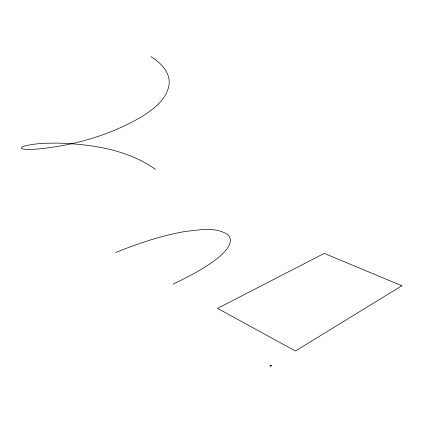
<?xml version="1.0" encoding="UTF-8"?>
<svg xmlns="http://www.w3.org/2000/svg" width="423" height="423" viewBox="0 0 423 423"><rect width="100%" height="100%" fill="white"/><g stroke="black" fill="none" stroke-linecap="round" stroke-linejoin="round"><path stroke-width="0.63" d="M173.197 284.092C189.086 276.351 205.012 268.335 218.887 257.253C224 252.314 230.498 247.032 230.535 239.281L228.605 235.278C216.28 226.289 199.593 230.07 185.523 231.407C161.427 235.542 138.189 243.468 115.553 252.536M150.953 56.634C160.56 62.567 170.575 72.354 169.084 84.663C166.752 99.268 153.734 108.933 142.144 116.489C108.806 136.005 70.414 146.739 31.974 149.446C29.774 149.879 15.212 149.303 24.328 146.072C35.268 143.233 46.71 143.122 57.951 143.111C91.717 144.201 127.471 149.451 155.611 169.486M270.556 365.562L269.784 366.032L270.355 366.366L271.64 365.578L270.556 365.562M401.85 285.747L295.418 351L217.554 308.378L324.251 253.388L401.85 285.747"/></g></svg>
